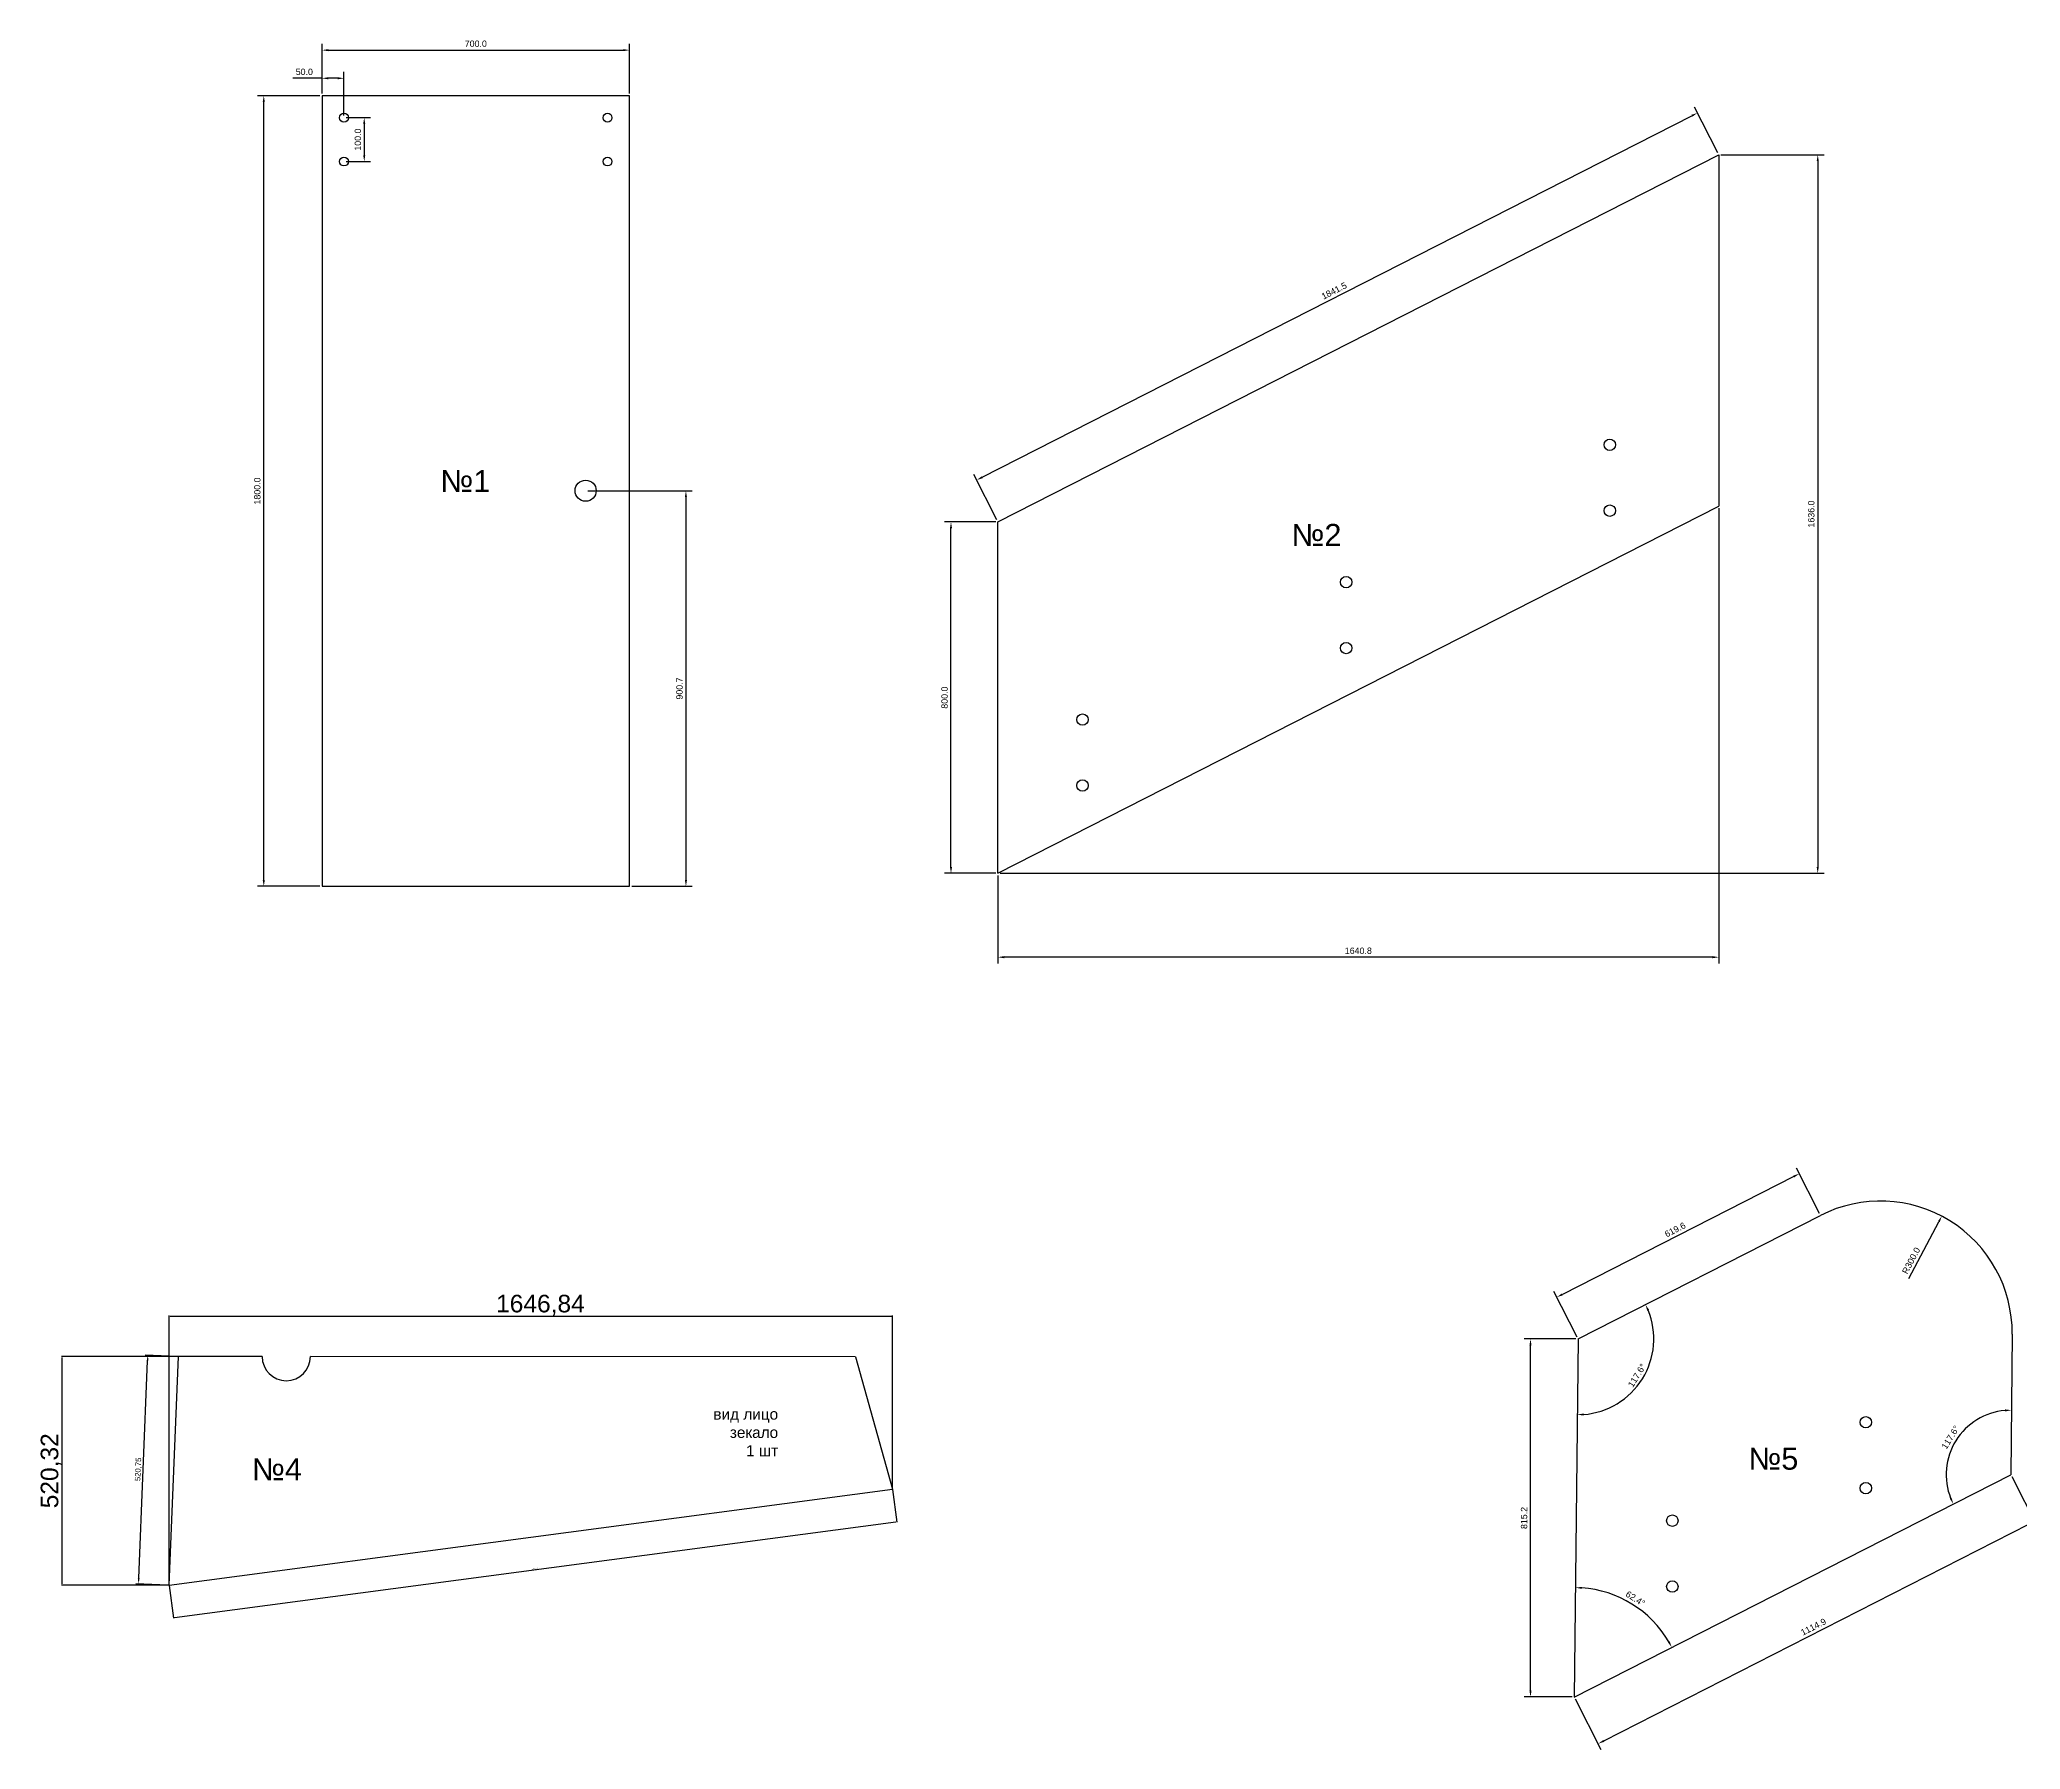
# Model space of a CAD drawing. Header units: inches. Extents: x 262 to 8020, y -1675 to 2622.
# Drawn here: x 262 to 4771, y -1675 to 2218 of the extents above; entities that cross this region are included whole.
import ezdxf

# ---------------------------------------------------------------- set-up
doc = ezdxf.new("R2010")
doc.units = ezdxf.units.IN
doc.layers.get('0').update_dxf_attribs({"lineweight": 25})
doc.styles.get("Standard").update_dxf_attribs({"font": 'Arial.ttf'})
doc.dimstyles.new('ISO-25', dxfattribs={"dimtxt": 2.5, "dimasz": 2.5, "dimexe": 1.25, "dimexo": 0.625, "dimtad": 1, "dimtxsty": 'Standard', "dimcen": 2.5, "dimadec": 0, "dimazin": 0, "dimtfac": 1, "dimtmove": 0, "dimatfit": 3, "dimfxl": 1, "dimarcsym": 0})
doc.dimstyles.get("Standard").update_dxf_attribs({"dimscale": 80, "dimtxt": 0.18, "dimasz": 0.18, "dimexe": 0.18, "dimexo": 0.0625, "dimgap": 0.09, "dimtad": 1, "dimdec": 1, "dimzin": 0, "dimdsep": 46, "dimtxsty": 'Standard', "dimcen": 0.09, "dimadec": 1, "dimazin": 0, "dimtfac": 1, "dimtdec": 1, "dimtofl": 0, "dimtmove": 0, "dimatfit": 3, "dimfxl": 1, "dimtolj": 1, "dimtzin": 0, "dimarcsym": 0})

# ---------------------------------------------------------------- blocks, each defined once
blk = doc.blocks.new('*D39')
at = {"color": 0, "lineweight": -2, "transparency": 16777216}
for p, q in [((577.4, -780.3), (311.7, -780.3)), ((312.9, -782.8), (312.9, -1298.1)), ((556.1, -1300.6), (311.7, -1300.6))]:
    blk.add_line(p, q, dxfattribs=at)
at = {"color": 0, "transparency": 16777216}
for points in [[(312.5, -782.8), (313.3, -782.8), (312.9, -780.3)], [(312.5, -1298.1), (313.3, -1298.1), (312.9, -1300.6)]]:
    blk.add_solid(points, dxfattribs=at)
at = {"layer": 'Defpoints', "color": 0, "transparency": 16777216}
for p in [(578, -780.3), (312.9, -1300.6), (556.7, -1300.6)]:
    blk.add_point(p, dxfattribs=at)
at = {"color": 0, "transparency": 16777216, "insert": (288.2, -1040.4), "char_height": 40, "attachment_point": 5, "rotation": 90}
blk.add_mtext('520,32', dxfattribs=at)
blk = doc.blocks.new('*D40')
at = {"color": 0, "lineweight": -2, "transparency": 16777216}
for p, q in [((556.7, -1300), (556.7, -686.8)), ((559.2, -688.1), (2201, -688.1)), ((2203.5, -1081.6), (2203.5, -686.8))]:
    blk.add_line(p, q, dxfattribs=at)
at = {"color": 0, "transparency": 16777216}
for points in [[(559.2, -687.7), (559.2, -688.5), (556.7, -688.1)], [(2201, -687.7), (2201, -688.5), (2203.5, -688.1)]]:
    blk.add_solid(points, dxfattribs=at)
at = {"layer": 'Defpoints', "color": 0, "transparency": 16777216}
for p in [(2203.5, -688.1), (2203.5, -1082.3), (556.7, -1300.6)]:
    blk.add_point(p, dxfattribs=at)
at = {"color": 0, "transparency": 16777216, "insert": (1401.9, -663.4), "char_height": 40, "attachment_point": 5}
blk.add_mtext('1646,84', dxfattribs=at)
blk = doc.blocks.new('*D43')
at = {"color": 0, "lineweight": -2, "transparency": 16777216}
for p, q in [((2203.6, -1082.9), (2213.5, -1157.7)), ((569, -1374.4), (2210.9, -1156.8)), ((556.8, -1301.2), (566.7, -1376))]:
    blk.add_line(p, q, dxfattribs=at)
at = {"color": 0, "transparency": 16777216}
for points in [[(2210.9, -1156.4), (2211, -1157.2), (2213.4, -1156.5)], [(569, -1374), (569.1, -1374.9), (566.5, -1374.8)]]:
    blk.add_solid(points, dxfattribs=at)
at = {"layer": 'Defpoints', "color": 0, "transparency": 16777216}
for p in [(2203.5, -1082.3), (2213.4, -1156.5), (556.7, -1300.6)]:
    blk.add_point(p, dxfattribs=at)
at = {"color": 0, "transparency": 16777216, "insert": (1389.7, -1263.5), "char_height": 2.5, "attachment_point": 5, "rotation": 7.5516}
blk.add_mtext('1661,25', dxfattribs=at)
blk = doc.blocks.new('*D44')
at = {"color": 0, "lineweight": -2, "transparency": 16777216}
for p, q in [((487.6, -1285.2), (507.8, -789.9)), ((574.9, -780.1), (502.1, -777.2)), ((553.6, -1300.5), (480.8, -1297.5))]:
    blk.add_line(p, q, dxfattribs=at)
at = {"color": 0, "transparency": 16777216}
for points in [[(505.7, -789.8), (509.9, -790), (508.3, -777.4)], [(485.5, -1285.2), (489.6, -1285.3), (487.1, -1297.7)]]:
    blk.add_solid(points, dxfattribs=at)
at = {"layer": 'Defpoints', "color": 0, "transparency": 16777216}
for p in [(508.3, -777.4), (578, -780.3), (556.7, -1300.6)]:
    blk.add_point(p, dxfattribs=at)
at = {"color": 0, "transparency": 16777216, "insert": (487.1, -1037.1), "char_height": 12.5, "attachment_point": 5, "rotation": 87.6594}
blk.add_mtext('520,75', dxfattribs=at)
blk = doc.blocks.new('*D45')
at = {"color": 0, "lineweight": -2, "ltscale": 4, "transparency": 16777216}
for p, q in [((904.8, 2095.4), (904.8, 2208.5)), ((919.2, 2194.1), (1590.4, 2194.1)), ((1604.8, 2095.4), (1604.8, 2208.5))]:
    blk.add_line(p, q, dxfattribs=at)
at = {"color": 0, "ltscale": 4, "transparency": 16777216}
for points in [[(919.2, 2196.5), (919.2, 2191.7), (904.8, 2194.1)], [(1590.4, 2196.5), (1590.4, 2191.7), (1604.8, 2194.1)]]:
    blk.add_solid(points, dxfattribs=at)
at = {"layer": 'Defpoints', "color": 0, "ltscale": 4, "transparency": 16777216}
for p in [(1604.8, 2194.1), (904.8, 2090.4), (1604.8, 2090.4)]:
    blk.add_point(p, dxfattribs=at)
at = {"color": 0, "ltscale": 4, "transparency": 16777216, "insert": (1254.8, 2208.7), "char_height": 14.4, "attachment_point": 5}
blk.add_mtext('\\A1;700.0', dxfattribs=at)
blk = doc.blocks.new('*D46')
at = {"color": 0, "lineweight": -2, "ltscale": 4, "transparency": 16777216}
for p, q in [((899.8, 2090.4), (757.8, 2090.4)), ((772.2, 304.8), (772.2, 2076)), ((899.8, 290.4), (757.8, 290.4))]:
    blk.add_line(p, q, dxfattribs=at)
at = {"color": 0, "ltscale": 4, "transparency": 16777216}
for points in [[(769.8, 2076), (774.6, 2076), (772.2, 2090.4)], [(769.8, 304.8), (774.6, 304.8), (772.2, 290.4)]]:
    blk.add_solid(points, dxfattribs=at)
at = {"layer": 'Defpoints', "color": 0, "ltscale": 4, "transparency": 16777216}
for p in [(772.2, 2090.4), (904.8, 2090.4), (904.8, 290.4)]:
    blk.add_point(p, dxfattribs=at)
at = {"color": 0, "ltscale": 4, "transparency": 16777216, "insert": (757.6, 1190.4), "char_height": 14.4, "attachment_point": 5, "rotation": 90}
blk.add_mtext('\\A1;1800.0', dxfattribs=at)
blk = doc.blocks.new('*D47')
at = {"color": 0, "lineweight": -2, "ltscale": 4, "transparency": 16777216}
for p, q in [((2438.2, 1119.9), (2322, 1119.9)), ((2336.4, 334.3), (2336.4, 1105.5)), ((2438.2, 319.9), (2322, 319.9))]:
    blk.add_line(p, q, dxfattribs=at)
at = {"color": 0, "ltscale": 4, "transparency": 16777216}
for points in [[(2334, 1105.5), (2338.8, 1105.5), (2336.4, 1119.9)], [(2334, 334.3), (2338.8, 334.3), (2336.4, 319.9)]]:
    blk.add_solid(points, dxfattribs=at)
at = {"layer": 'Defpoints', "color": 0, "ltscale": 4, "transparency": 16777216}
for p in [(2336.4, 1119.9), (2443.2, 1119.9), (2443.2, 319.9)]:
    blk.add_point(p, dxfattribs=at)
at = {"color": 0, "ltscale": 4, "transparency": 16777216, "insert": (2321.9, 719.9), "char_height": 14.4, "attachment_point": 5, "rotation": 90}
blk.add_mtext('\\A1;800.0', dxfattribs=at)
blk = doc.blocks.new('*D48')
at = {"color": 0, "lineweight": -2, "ltscale": 4, "transparency": 16777216}
for p, q in [((4084, 1151), (4084, 114.6)), ((2443.2, 314.9), (2443.2, 114.6)), ((4069.6, 129), (2457.6, 129))]:
    blk.add_line(p, q, dxfattribs=at)
at = {"color": 0, "ltscale": 4, "transparency": 16777216}
for points in [[(2457.6, 131.4), (2457.6, 126.6), (2443.2, 129)], [(4069.6, 131.4), (4069.6, 126.6), (4084, 129)]]:
    blk.add_solid(points, dxfattribs=at)
at = {"layer": 'Defpoints', "color": 0, "ltscale": 4, "transparency": 16777216}
for p in [(4084, 1156), (2443.2, 319.9), (2443.2, 129)]:
    blk.add_point(p, dxfattribs=at)
at = {"color": 0, "ltscale": 4, "transparency": 16777216, "insert": (3263.6, 143.6), "char_height": 14.4, "attachment_point": 5}
blk.add_mtext('\\A1;1640.8', dxfattribs=at)
blk = doc.blocks.new('*D49')
at = {"color": 0, "lineweight": -2, "ltscale": 4, "transparency": 16777216}
for p, q in [((4089, 1956), (4323.7, 1956)), ((4309.3, 1941.6), (4309.3, 334.3)), ((2448.2, 319.9), (4323.7, 319.9))]:
    blk.add_line(p, q, dxfattribs=at)
at = {"color": 0, "ltscale": 4, "transparency": 16777216}
for points in [[(4306.9, 1941.6), (4311.7, 1941.6), (4309.3, 1956)], [(4306.9, 334.3), (4311.7, 334.3), (4309.3, 319.9)]]:
    blk.add_solid(points, dxfattribs=at)
at = {"layer": 'Defpoints', "color": 0, "ltscale": 4, "transparency": 16777216}
for p in [(4084, 1956), (2443.2, 319.9), (4309.3, 319.9)]:
    blk.add_point(p, dxfattribs=at)
at = {"color": 0, "ltscale": 4, "transparency": 16777216, "insert": (4294.7, 1138), "char_height": 14.4, "attachment_point": 5, "rotation": 90}
blk.add_mtext('\\A1;1636.0', dxfattribs=at)
blk = doc.blocks.new('*D57')
at = {"color": 0, "lineweight": -2, "ltscale": 4, "transparency": 16777216}
for p, q in [((3758.7, -740.2), (3641.1, -740.2)), ((3655.5, -1541), (3655.5, -754.6)), ((3750.2, -1555.4), (3641.1, -1555.4))]:
    blk.add_line(p, q, dxfattribs=at)
at = {"color": 0, "ltscale": 4, "transparency": 16777216}
for points in [[(3653.1, -754.6), (3657.9, -754.6), (3655.5, -740.2)], [(3653.1, -1541), (3657.9, -1541), (3655.5, -1555.4)]]:
    blk.add_solid(points, dxfattribs=at)
at = {"layer": 'Defpoints', "color": 0, "ltscale": 4, "transparency": 16777216}
for p in [(3655.5, -740.2), (3763.7, -740.2), (3755.2, -1555.4)]:
    blk.add_point(p, dxfattribs=at)
at = {"color": 0, "ltscale": 4, "transparency": 16777216, "insert": (3640.9, -1147.8), "char_height": 14.4, "attachment_point": 5, "rotation": 90}
blk.add_mtext('\\A1;815.2', dxfattribs=at)
blk = doc.blocks.new('*D58')
at = {"color": 0, "lineweight": -2, "ltscale": 4, "transparency": 16777216}
for p, q in [((4313.5, -454.5), (4260.8, -351.1)), ((4254.5, -370.5), (3728.1, -638.7)), ((3761.4, -735.8), (3708.7, -632.4))]:
    blk.add_line(p, q, dxfattribs=at)
at = {"color": 0, "ltscale": 4, "transparency": 16777216}
for points in [[(4253.4, -368.3), (4255.6, -372.6), (4267.3, -363.9)], [(3727, -636.6), (3729.2, -640.8), (3715.3, -645.2)]]:
    blk.add_solid(points, dxfattribs=at)
at = {"layer": 'Defpoints', "color": 0, "ltscale": 4, "transparency": 16777216}
for p in [(4315.8, -458.9), (3715.3, -645.2), (3763.7, -740.2)]:
    blk.add_point(p, dxfattribs=at)
at = {"color": 0, "ltscale": 4, "transparency": 16777216, "insert": (3984.7, -491.6), "char_height": 14.4, "attachment_point": 5, "rotation": 27}
blk.add_mtext('\\A1;619.6', dxfattribs=at)
blk = doc.blocks.new('*D59')
at = {"color": 0, "lineweight": -2, "ltscale": 4, "transparency": 16777216}
for p, q in [((4750.9, -1053.7), (4809.4, -1168.5)), ((3822.2, -1655.3), (4790, -1162.2)), ((3757.5, -1559.9), (3815.9, -1674.7))]:
    blk.add_line(p, q, dxfattribs=at)
at = {"color": 0, "ltscale": 4, "transparency": 16777216}
for points in [[(4788.9, -1160.1), (4791.1, -1164.4), (4802.8, -1155.7)], [(3821.1, -1653.2), (3823.3, -1657.5), (3809.4, -1661.9)]]:
    blk.add_solid(points, dxfattribs=at)
at = {"layer": 'Defpoints', "color": 0, "ltscale": 4, "transparency": 16777216}
for p in [(4748.6, -1049.3), (4802.8, -1155.7), (3755.2, -1555.4)]:
    blk.add_point(p, dxfattribs=at)
at = {"color": 0, "ltscale": 4, "transparency": 16777216, "insert": (4299.5, -1395.8), "char_height": 14.4, "attachment_point": 5, "rotation": 27}
blk.add_mtext('\\A1;1114.9', dxfattribs=at)
blk = doc.blocks.new('*D60')
at = {"color": 0, "lineweight": -2, "ltscale": 4, "transparency": 16777216}
blk.add_arc((3755.2, -1555.4), 249, 30.3133, 86.0896, dxfattribs=at)
at = {"color": 0, "ltscale": 4, "transparency": 16777216}
for points in [[(3772.1, -1309.4), (3772.3, -1304.6), (3757.8, -1306.4)], [(3972.3, -1428.6), (3968.1, -1430.9), (3977.1, -1442.4)]]:
    blk.add_solid(points, dxfattribs=at)
at = {"layer": 'Defpoints', "color": 0, "ltscale": 4, "transparency": 16777216}
for p in [(3763.7, -740.2), (4748.6, -1049.3), (3922.5, -1370.9), (3755.2, -1555.4), (3755.2, -1555.4)]:
    blk.add_point(p, dxfattribs=at)
at = {"color": 0, "ltscale": 4, "transparency": 16777216, "insert": (3894.1, -1331.4), "char_height": 14.4, "attachment_point": 5, "rotation": 328.2014}
blk.add_mtext('\\A1;62.4°', dxfattribs=at)
blk = doc.blocks.new('*D61')
at = {"color": 0, "lineweight": -2, "ltscale": 4, "transparency": 16777216}
blk.add_arc((4748.6, -1049.3), 146.9, 95.0235, 201.3794, dxfattribs=at)
at = {"color": 0, "ltscale": 4, "transparency": 16777216}
for points in [[(4735.6, -900.6), (4735.8, -905.4), (4750.1, -902.4)], [(4614, -1101.8), (4609.7, -1103.8), (4617.8, -1115.9)]]:
    blk.add_solid(points, dxfattribs=at)
at = {"layer": 'Defpoints', "color": 0, "ltscale": 4, "transparency": 16777216}
for p in [(4751.9, -729.4), (4657, -934.5), (4748.6, -1049.3), (4748.6, -1049.3), (3755.2, -1555.4)]:
    blk.add_point(p, dxfattribs=at)
at = {"color": 0, "ltscale": 4, "transparency": 16777216, "insert": (4611.4, -964.2), "char_height": 14.4, "attachment_point": 5, "rotation": 58.2014}
blk.add_mtext('\\A1;117.6°', dxfattribs=at)
blk = doc.blocks.new('*D63')
at = {"color": 0, "lineweight": -2, "ltscale": 4, "transparency": 16777216}
blk.add_line((4516.9, -602.7), (4584.9, -473.5), dxfattribs=at)
at = {"color": 0, "ltscale": 4, "transparency": 16777216}
blk.add_solid([(4582.7, -472.3), (4587, -474.6), (4591.6, -460.7)], dxfattribs=at)
at = {"layer": 'Defpoints', "color": 0, "ltscale": 4, "transparency": 16777216}
for p in [(4591.6, -460.7), (4452, -726.2)]:
    blk.add_point(p, dxfattribs=at)
at = {"color": 0, "ltscale": 4, "transparency": 16777216, "insert": (4521.9, -561.9), "char_height": 14.4, "attachment_point": 5, "rotation": 62.266}
blk.add_mtext('\\A1;R300.0', dxfattribs=at)
blk = doc.blocks.new('*D64')
at = {"color": 0, "lineweight": -2, "ltscale": 4, "transparency": 16777216}
blk.add_arc((3763.7, -740.2), 172.4, 274.1899, 22.2129, dxfattribs=at)
at = {"color": 0, "ltscale": 4, "transparency": 16777216}
for points in [[(3921.1, -676.1), (3925.5, -674.1), (3917.3, -662)], [(3776.4, -914.6), (3776.2, -909.8), (3761.9, -912.6)]]:
    blk.add_solid(points, dxfattribs=at)
at = {"layer": 'Defpoints', "color": 0, "ltscale": 4, "transparency": 16777216}
for p in [(4315.8, -458.9), (3763.7, -740.2), (3763.7, -740.2), (3871.2, -875), (3755.2, -1555.4)]:
    blk.add_point(p, dxfattribs=at)
at = {"color": 0, "ltscale": 4, "transparency": 16777216, "insert": (3897.8, -823.4), "char_height": 14.4, "attachment_point": 5, "rotation": 58.2014}
blk.add_mtext('\\A1;117.6°', dxfattribs=at)
blk = doc.blocks.new('*D65')
at = {"color": 0, "lineweight": -2, "ltscale": 4, "transparency": 16777216}
for p, q in [((2407.5, 1221.7), (4022.7, 2044.7)), ((4081.8, 1960.4), (4029, 2064)), ((2440.9, 1124.4), (2388.2, 1228))]:
    blk.add_line(p, q, dxfattribs=at)
at = {"color": 0, "ltscale": 4, "transparency": 16777216}
for points in [[(4021.6, 2046.8), (4023.8, 2042.5), (4035.5, 2051.2)], [(2406.4, 1223.8), (2408.6, 1219.6), (2394.7, 1215.2)]]:
    blk.add_solid(points, dxfattribs=at)
at = {"layer": 'Defpoints', "color": 0, "ltscale": 4, "transparency": 16777216}
for p in [(4035.5, 2051.2), (4084, 1956), (2443.2, 1119.9)]:
    blk.add_point(p, dxfattribs=at)
at = {"color": 0, "ltscale": 4, "transparency": 16777216, "insert": (3208.5, 1646.1), "char_height": 14.4, "attachment_point": 5, "rotation": 27}
blk.add_mtext('\\A1;1841.5', dxfattribs=at)
blk = doc.blocks.new('*D66')
at = {"color": 0, "lineweight": -2, "ltscale": 4, "transparency": 16777216}
for p, q in [((1509.8, 1191), (1747.5, 1191)), ((1733.1, 1176.6), (1733.1, 304.8)), ((1609.8, 290.4), (1747.5, 290.4))]:
    blk.add_line(p, q, dxfattribs=at)
at = {"color": 0, "ltscale": 4, "transparency": 16777216}
for points in [[(1730.7, 1176.6), (1735.5, 1176.6), (1733.1, 1191)], [(1730.7, 304.8), (1735.5, 304.8), (1733.1, 290.4)]]:
    blk.add_solid(points, dxfattribs=at)
at = {"layer": 'Defpoints', "color": 0, "ltscale": 4, "transparency": 16777216}
for p in [(1504.8, 1191), (1604.8, 290.4), (1733.1, 290.4)]:
    blk.add_point(p, dxfattribs=at)
at = {"color": 0, "ltscale": 4, "transparency": 16777216, "insert": (1718.5, 740.7), "char_height": 14.4, "attachment_point": 5, "rotation": 90}
blk.add_mtext('\\A1;900.7', dxfattribs=at)
blk = doc.blocks.new('*D67')
at = {"color": 0, "lineweight": -2, "ltscale": 4, "transparency": 16777216}
for p, q in [((959.8, 2040.4), (1015.3, 2040.4)), ((1000.9, 2026), (1000.9, 1954.8)), ((959.8, 1940.4), (1015.3, 1940.4))]:
    blk.add_line(p, q, dxfattribs=at)
at = {"color": 0, "ltscale": 4, "transparency": 16777216}
for points in [[(998.5, 2026), (1003.3, 2026), (1000.9, 2040.4)], [(998.5, 1954.8), (1003.3, 1954.8), (1000.9, 1940.4)]]:
    blk.add_solid(points, dxfattribs=at)
at = {"layer": 'Defpoints', "color": 0, "ltscale": 4, "transparency": 16777216}
for p in [(954.8, 2040.4), (954.8, 1940.4), (1000.9, 1940.4)]:
    blk.add_point(p, dxfattribs=at)
at = {"color": 0, "ltscale": 4, "transparency": 16777216, "insert": (986.3, 1990.4), "char_height": 14.4, "attachment_point": 5, "rotation": 90}
blk.add_mtext('\\A1;100.0', dxfattribs=at)
blk = doc.blocks.new('*D68')
at = {"color": 0, "lineweight": -2, "ltscale": 4, "transparency": 16777216}
for p, q in [((904.8, 2130.1), (838.6, 2130.1)), ((904.8, 2095.4), (904.8, 2144.5)), ((940.4, 2130.1), (919.2, 2130.1)), ((954.8, 2045.4), (954.8, 2144.5))]:
    blk.add_line(p, q, dxfattribs=at)
at = {"color": 0, "ltscale": 4, "transparency": 16777216}
for points in [[(919.2, 2132.5), (919.2, 2127.7), (904.8, 2130.1)], [(940.4, 2132.5), (940.4, 2127.7), (954.8, 2130.1)]]:
    blk.add_solid(points, dxfattribs=at)
at = {"layer": 'Defpoints', "color": 0, "ltscale": 4, "transparency": 16777216}
for p in [(904.8, 2130.1), (904.8, 2090.4), (954.8, 2040.4)]:
    blk.add_point(p, dxfattribs=at)
at = {"color": 0, "ltscale": 4, "transparency": 16777216, "insert": (864.5, 2144.6), "char_height": 14.4, "attachment_point": 5}
blk.add_mtext('\\A1;50.0', dxfattribs=at)

msp = doc.modelspace()

# ---------------------------------------------------------------- linework, layer by layer
at = {"ltscale": 4}
for p, q in [((1604.783, 2090.365), (904.783, 2090.365)), ((904.783, 2090.365), (904.783, 290.365)), ((1604.783, 290.365), (1604.783, 2090.365)), ((2443.219, 1119.934), (4084.023, 1955.966)), ((4084.023, 1955.966), (4084.023, 1155.966)), ((2443.219, 319.934), (4084.023, 1155.966)), ((2443.219, 319.934), (2443.219, 1119.934)), ((904.783, 290.365), (1604.783, 290.365)), ((3763.68, -740.235), (4315.753, -458.939)), ((3763.68, -740.235), (3755.184, -1555.446)), ((4751.934, -729.368), (4748.6, -1049.276)), ((3755.184, -1555.446), (4748.6, -1049.276))]:
    msp.add_line(p, q, dxfattribs=at)
at = {"color": 7}
for p, q in [((556.711, -1300.585), (577.978, -780.267)), ((768.461, -780.312), (577.978, -780.267)), ((2119.315, -780.634), (878.461, -780.339)), ((2119.315, -780.634), (2203.549, -1082.266)), ((556.711, -1300.585), (2203.549, -1082.266))]:
    msp.add_line(p, q, dxfattribs=at)
at = {"ltscale": 4}
for centre, radius in [((954.783, 2040.365), 10), ((1554.783, 2040.365), 10), ((954.783, 1940.365), 10), ((1554.783, 1940.365), 10), ((1504.783, 1191.037), 24)]:
    msp.add_circle(centre, radius, dxfattribs=at)
at = {"color": 7}
for centre in [(3835.882, 1295.687), (3835.882, 1145.687), (3235.882, 982.784), (3235.882, 832.784), (2635.882, 669.881), (2635.882, 519.881), (4418.8, -929.923), (4418.8, -1079.923), (3978.336, -1154.007), (3978.336, -1304.007)]:
    msp.add_circle(centre, 13, dxfattribs=at)
at = {"ltscale": 4}
for centre, radius, start, end in [((4451.95, -726.241), 300, 359.402867, 117), ((823.461, -780.325), 55, 179.986337, 359.986337)]:
    msp.add_arc(centre, radius, start, end, dxfattribs=at)

# ---------------------------------------------------------------- texts
for s, insert, char_height, width, attachment_point in [('№1', (1174.117, 1237.868), 50, 37.53185, 1), ('№{\\fArial|b0|i0|c204|p34;2}', (3111.391, 1115.418), 50, 37.53185, 1), ('вид лицо зекало\\P1 шт', (1943.004, -898.851), 25, 239.99297, 3), ('№{\\fArial|b0|i0|c204|p34;5}', (4151.417, -987.915), 50, 37.53185, 1), ('№{\\fArial|b0|i0|c204|p34;4}', (745.313, -1012.151), 50, 37.53185, 1)]:
    msp.add_mtext(s, dxfattribs=dict(insert=insert, char_height=char_height, width=width, attachment_point=attachment_point))

# ---------------------------------------------------------------- dimensions: what is measured, and where the dimension line sits
for base, p1, p2, picture, middle in [((1604.783, 2194.111), (904.783, 2090.365), (1604.783, 2090.365), '*D45', (1254.783, 2208.663)), ((904.783, 2130.083), (954.783, 2040.365), (904.783, 2090.365), '*D68', (864.506, 2144.635)), ((2443.219, 129.032), (4084.023, 1155.966), (2443.219, 319.934), '*D48', (3263.621, 143.584))]:
    dim = msp.add_linear_dim(base=base, p1=p1, p2=p2, dimstyle='Standard', dxfattribs=at)
    dim.commit()
    dim.dimension.update_dxf_attribs({"geometry": picture, "text_midpoint": middle})
for base, p1, p2, picture, middle in [((772.16, 2090.365), (904.783, 290.365), (904.783, 2090.365), '*D46', (757.608, 1190.365)), ((1000.861, 1940.365), (954.783, 2040.365), (954.783, 1940.365), '*D67', (986.309, 1990.365)), ((4309.278, 319.934), (4084.023, 1955.966), (2443.219, 319.934), '*D49', (4294.72, 1137.95)), ((1733.06, 290.365), (1504.783, 1191.037), (1604.783, 290.365), '*D66', (1718.508, 740.701)), ((2336.44, 1119.934), (2443.219, 319.934), (2443.219, 1119.934), '*D47', (2321.888, 719.934)), ((3655.452, -740.235), (3755.184, -1555.446), (3763.68, -740.235), '*D57', (3640.9, -1147.84))]:
    dim = msp.add_linear_dim(base=base, p1=p1, p2=p2, angle=90, dimstyle='Standard', dxfattribs=at)
    dim.commit()
    dim.dimension.update_dxf_attribs({"geometry": picture, "text_midpoint": middle})
for p1, p2, distance, picture, middle in [((2443.219, 1119.934), (4084.023, 1955.966), 106.871, '*D65', (3208.496, 1646.139)), ((4315.753, -458.939), (3763.68, -740.235), -106.629, '*D58', (3984.702, -491.614)), ((3755.184, -1555.446), (4748.6, -1049.276), -119.439, '*D59', (4299.51, -1395.816))]:
    dim = msp.add_aligned_dim(p1=p1, p2=p2, distance=distance, dimstyle='Standard', dxfattribs=at)
    dim.commit()
    dim.dimension.update_dxf_attribs({"geometry": picture, "text_midpoint": middle})
for base, line1, line2, picture, middle in [((3871.243, -874.967), ((3763.68, -740.235), (3755.184, -1555.446)), ((3763.68, -740.235), (4315.753, -458.939)), '*D64', (3897.838, -823.411)), ((4656.979, -934.512), ((3755.184, -1555.446), (4748.6, -1049.276)), ((4751.934, -729.368), (4748.6, -1049.276)), '*D61', (4611.423, -964.227)), ((3922.473, -1370.946), ((3755.184, -1555.446), (4748.6, -1049.276)), ((3763.68, -740.235), (3755.184, -1555.446)), '*D60', (3894.085, -1331.41))]:
    dim = msp.add_angular_dim_2l(base=base, line1=line1, line2=line2, dimstyle='Standard', dxfattribs=at)
    dim.commit()
    dim.dimension.update_dxf_attribs({"geometry": picture, "text_midpoint": middle})
dim = msp.add_radius_dim(center=(4451.95, -726.241), mpoint=(4591.561, -460.706), dimstyle='Standard', dxfattribs=at)
dim.commit()
dim.dimension.update_dxf_attribs({"geometry": '*D63', "text_midpoint": (4534.769, -568.722), "dimtype": 164})
at = {"color": 7}
dim = msp.add_linear_dim(base=(2203.549, -688.085), p1=(556.711, -1300.585), p2=(2203.549, -1082.266), dimstyle='ISO-25', override={"dimtxt": 40}, dxfattribs=at)
dim.commit()
dim.dimension.update_dxf_attribs({"geometry": '*D40', "text_midpoint": (1401.924, -688.085), "dimtype": 160})
dim = msp.add_linear_dim(base=(312.909, -1300.585), p1=(577.978, -780.267), p2=(556.711, -1300.585), angle=90, dimstyle='ISO-25', override={"dimtxt": 40}, dxfattribs=at)
dim.commit()
dim.dimension.update_dxf_attribs({"geometry": '*D39', "text_midpoint": (288.246, -1040.426)})
dim = msp.add_aligned_dim(p1=(556.711, -1300.585), p2=(577.978, -780.267), distance=69.713, dimstyle='ISO-25', override={"dimscale": 5})
dim.commit()
dim.dimension.update_dxf_attribs({"geometry": '*D44', "text_midpoint": (487.061, -1037.144)})
dim = msp.add_aligned_dim(p1=(556.711, -1300.585), p2=(2203.549, -1082.266), distance=-74.839, dimstyle='ISO-25')
dim.commit()
dim.dimension.update_dxf_attribs({"geometry": '*D43', "text_midpoint": (1389.686, -1263.506)})

doc.saveas('drawing.dxf')
